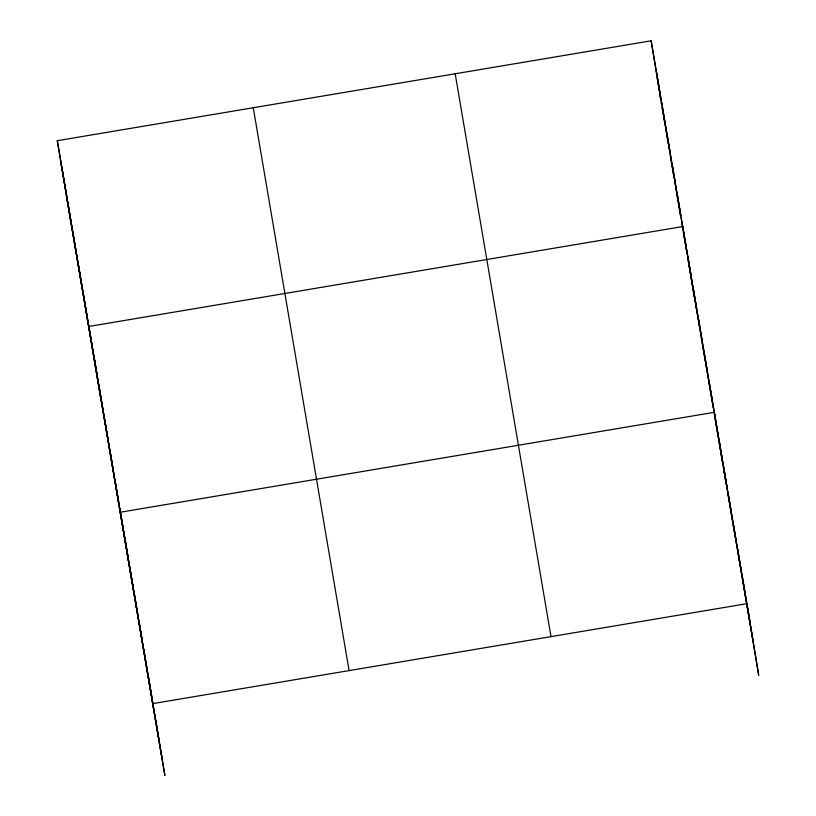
<?xml version="1.0" encoding="UTF-8"?>
<svg xmlns="http://www.w3.org/2000/svg" width="816" height="816" viewBox="0 0 816 816"><rect width="100%" height="100%" fill="white"/><g stroke="black" fill="none" stroke-linecap="round" stroke-linejoin="round"><path stroke-width="1.22" d="M57.293 140.709L164.842 775.2L57.293 140.709L651.158 40.8L750.251 623.648M153.112 703.565L746.977 603.656L758.707 675.291L743.009 582.451M661.868 105.08L657.227 77.836L660.899 100.266M662.5 108.793L667.559 138.516M667.978 140.984L674.087 176.899M674.516 179.377L678.31 201.664M678.514 202.898L680.626 215.281M681.044 217.76L687.154 253.674M687.582 256.153L688.847 263.578L682.778 226.542L88.913 326.451L100.643 398.086M704.443 355.215L689.051 264.823L693.518 292.087M704.657 356.449L714.979 417.129M715.193 418.363L724.904 475.422M725.118 476.656L729.769 504.002M729.983 505.247L753.035 640.693M660.103 95.39L660.95 100.348M661.368 102.826L661.786 105.305M662.215 107.773L662.633 110.252M663.051 112.73L663.479 115.209M663.734 117.392L665.162 125.113M665.377 126.347L667.529 139.679M667.896 141.209L668.324 143.687M668.743 146.166L669.161 148.645M669.426 150.817L670.007 153.592M670.273 155.774L674.067 178.061M674.434 179.602L674.852 182.07M675.281 184.549L675.699 187.027M675.964 189.21L676.546 191.984M676.801 194.157L680.595 216.454M681.809 222.941L682.237 225.41M682.492 227.593L683.074 230.367M683.339 232.55L686.45 250.175M686.664 251.42L687.082 253.898M687.5 256.367L687.929 258.845M688.347 261.324L688.765 263.803M689.194 266.281L693.62 292.281M694.039 294.76L694.457 297.238M694.722 299.421L695.303 302.185M695.569 304.368L696.986 312.089M697.201 313.334L700.148 330.664M700.577 333.142L700.995 335.621M701.26 337.804L701.842 340.578M702.097 342.761L706.687 369.056M707.105 371.535L707.533 374.003M707.788 376.186L708.37 378.961M708.635 381.143L712.592 403.726M712.796 404.96L713.225 407.439M713.643 409.918L714.061 412.396M714.326 414.579L714.908 417.343M715.163 419.526L719.753 445.832M720.018 448.015L720.599 450.779M720.854 452.962L723.129 465.64L714.398 412.284L120.533 512.193L132.263 583.828M726.301 484.276L723.343 466.885L725.526 480.267M726.556 486.407L727.148 489.243M727.403 491.375L727.994 494.221M728.198 495.465L732.686 522.444M733.105 524.933L737.093 547.658M737.297 548.893L741.958 576.239M742.162 577.473L742.631 580.849M455.185 73.766L550.994 636.623M253.266 107.743L349.085 670.599M60.568 160.701L159.171 740.602M66.239 195.299L162.047 758.156M742.325 576.32L745.6 596.312M737.664 548.984L740.938 568.976M733.013 521.638L736.287 541.64M728.362 494.302L731.432 513.05M723.71 466.966L726.985 486.958M719.049 439.62L722.323 459.622M709.124 381.327L712.399 401.319M703.861 350.37L706.931 369.118M698.588 319.413L701.862 339.405M693.314 288.456L696.599 308.448M688.051 257.499L691.325 277.491M693.916 294.525L694.314 296.963M677.515 195.585L680.789 215.577M672.241 164.628L675.515 184.62M666.968 133.671L670.242 153.663M661.705 102.714L664.979 122.706M656.431 71.757L659.705 91.749M651.158 40.8L657.023 76.622M661.297 102.694L661.694 105.131M662.092 107.569L662.49 109.997M148.451 676.229L151.725 696.221M143.8 648.883L147.074 668.885M139.148 621.547L142.423 641.539M134.497 594.211L137.771 614.203M129.836 566.875L133.11 586.867M125.185 539.529L128.459 559.531M115.26 481.236L118.534 501.228M109.997 450.279L113.271 470.271M104.723 419.322L107.998 439.314M99.45 388.365L102.724 408.357M94.187 357.408L97.461 377.4M83.64 295.494L86.914 315.486M78.377 264.537L81.651 284.529M73.103 233.58L76.378 253.572M67.83 202.623L71.104 222.615M62.567 171.666L65.841 191.658"/></g></svg>
